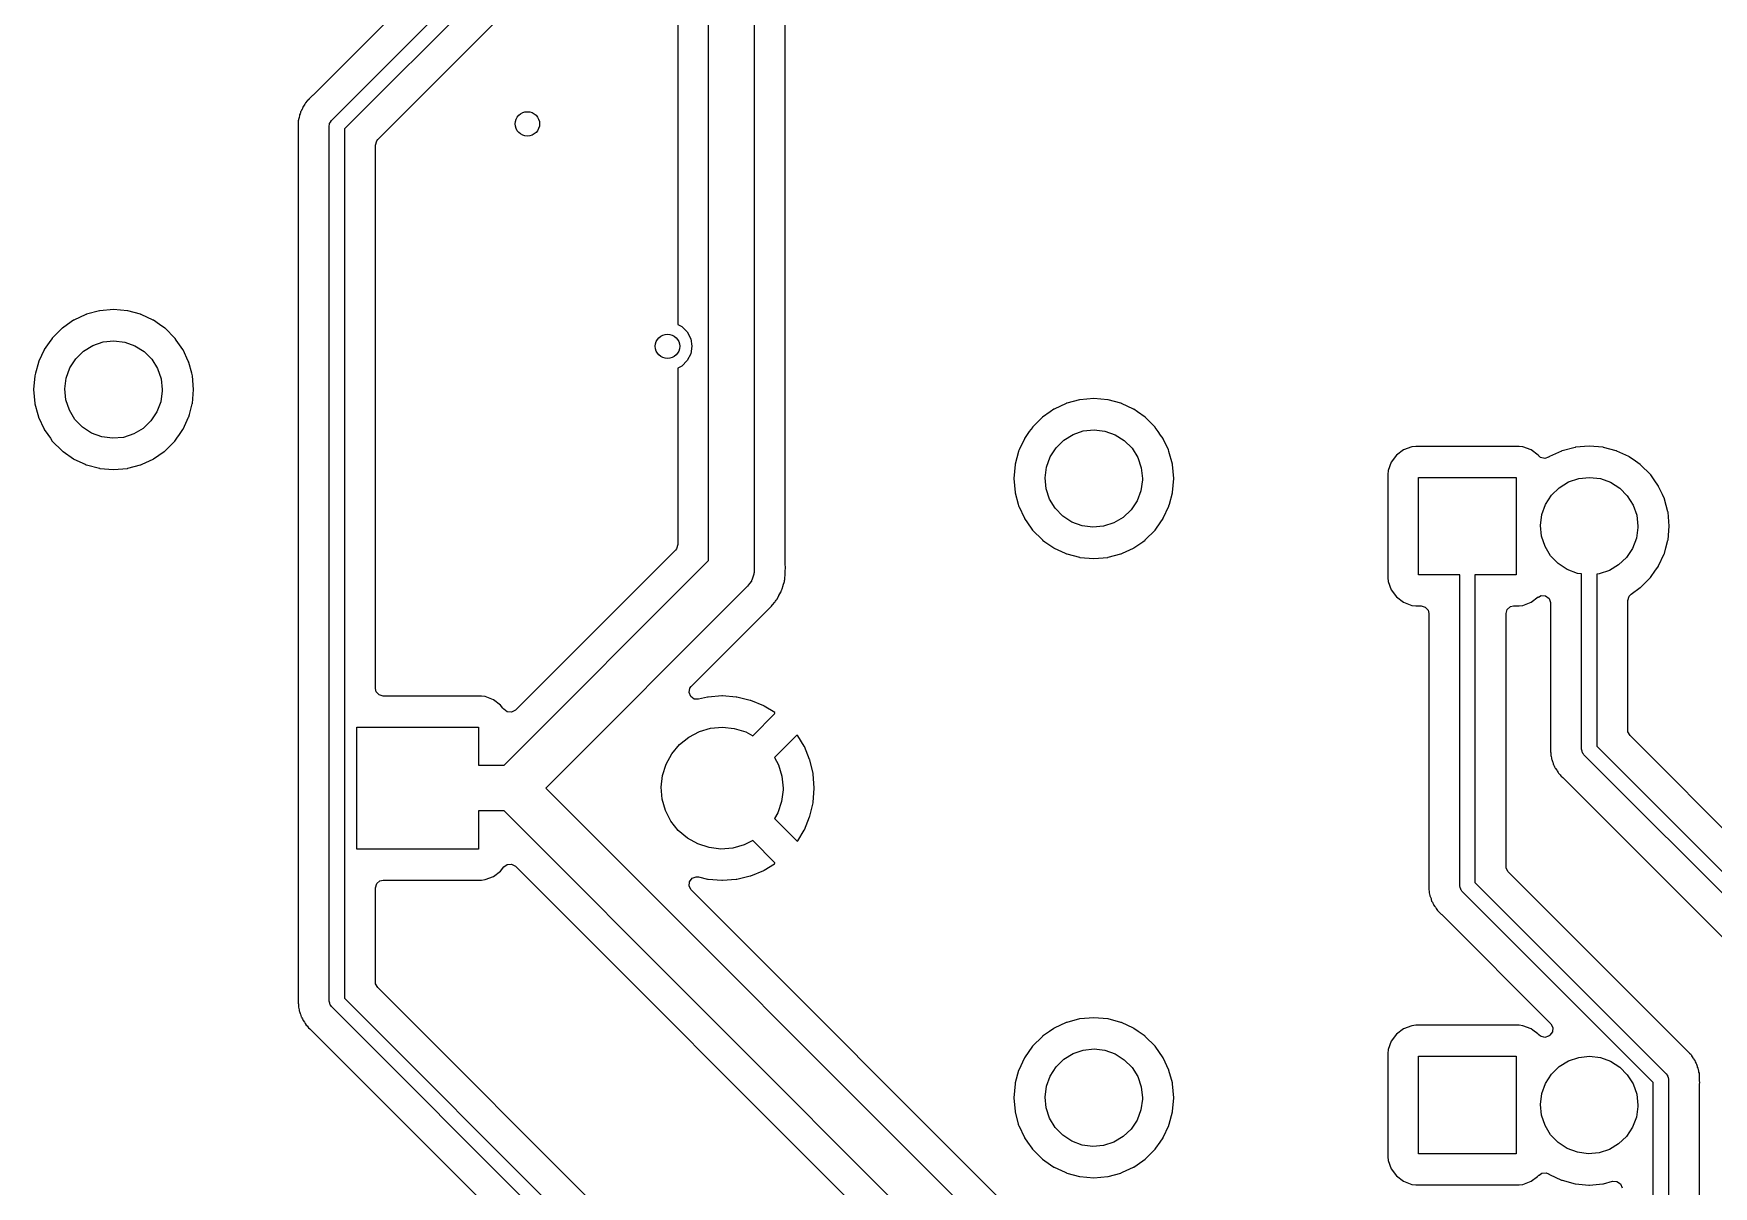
# Model space of a CAD drawing. Extents: x 0.3 to 11.5, y -8.2 to 3.2.
# Drawn here: x 9.59 to 10.676, y -2.841 to -2.096 of the extents above; entities that cross this region are included whole.
import ezdxf

# ---------------------------------------------------------------- set-up
doc = ezdxf.new("R2010")
doc.units = 0
doc.header["$MEASUREMENT"] = 0
doc.layers.add('BLACK', color=7, linetype='CONTINUOUS')

msp = doc.modelspace()

# ---------------------------------------------------------------- linework, layer by layer
at = {"layer": 'BLACK', "linetype": 'CONTINUOUS'}
for p, q in [((9.78262, -2.1525), (10.1486, -1.78654)), ((10.1555, -1.7935), (9.79102, -2.15802)), ((10.0605, -1.84629), (9.77066, -2.13615)), ((9.81249, -2.16486), (9.9826, -1.99475)), ((10.0264, -2.43688), (10.0264, -2.01318)), ((10.0559, -2.01307), (10.0559, -2.443)), ((10.0064, -2.02556), (10.0064, -2.28431)), ((10.0759, -2.43987), (10.0759, -2.02556)), ((9.76813, -2.13868), (9.76735, -2.13945)), ((9.76824, -2.13856), (9.76813, -2.13868)), ((9.76986, -2.13684), (9.76824, -2.13856)), ((9.77007, -2.13661), (9.76986, -2.13684)), ((9.77033, -2.13645), (9.77007, -2.13661)), ((9.77066, -2.13615), (9.77033, -2.13645)), ((9.76191, -2.14928), (9.76169, -2.15069)), ((9.76196, -2.14897), (9.76191, -2.14927)), ((9.76191, -2.14927), (9.76191, -2.14928)), ((9.76227, -2.14823), (9.76196, -2.14897)), ((9.76253, -2.1475), (9.76227, -2.14823)), ((9.76265, -2.14703), (9.76253, -2.1475)), ((9.76272, -2.14673), (9.76265, -2.14703)), ((9.76265, -2.14703), (9.76265, -2.14703)), ((9.76356, -2.1452), (9.76272, -2.14673)), ((9.76377, -2.14478), (9.76356, -2.1452)), ((9.76434, -2.14347), (9.76377, -2.14478)), ((9.76446, -2.14318), (9.76434, -2.14347)), ((9.76434, -2.14347), (9.76434, -2.14347)), ((9.76495, -2.14255), (9.76446, -2.14318)), ((9.76538, -2.1419), (9.76495, -2.14255)), ((9.76561, -2.14148), (9.76538, -2.1419)), ((9.76576, -2.1412), (9.76561, -2.14148)), ((9.76561, -2.14148), (9.76561, -2.14148)), ((9.76695, -2.13993), (9.76576, -2.1412)), ((9.76726, -2.13958), (9.76695, -2.13993)), ((9.76735, -2.13945), (9.76726, -2.13958)), ((9.7611, -2.1544), (9.76097, -2.15519)), ((9.76097, -2.15519), (9.761, -2.1555)), ((9.761, -2.1555), (9.76114, -2.15692)), ((9.76116, -2.15363), (9.7611, -2.1544)), ((9.76114, -2.15692), (9.76116, -2.15739)), ((9.76159, -2.15114), (9.76116, -2.15283)), ((9.76116, -2.15283), (9.76116, -2.15363)), ((9.76116, -2.15739), (9.76116, -2.71842)), ((9.76169, -2.15069), (9.76159, -2.15114)), ((9.78118, -2.15598), (9.7813, -2.15511)), ((9.78118, -2.72152), (9.78118, -2.15598)), ((9.78129, -2.15493), (9.78134, -2.15483)), ((9.7813, -2.15511), (9.78129, -2.15493)), ((9.78134, -2.15483), (9.78138, -2.15458)), ((9.78138, -2.15458), (9.78204, -2.15356)), ((9.78204, -2.15356), (9.78262, -2.1525)), ((9.79102, -2.15802), (9.79102, -2.71949)), ((9.81104, -2.16837), (9.81183, -2.16568)), ((9.81104, -2.51951), (9.81104, -2.16837)), ((9.81183, -2.16568), (9.81249, -2.16486)), ((9.62385, -2.27788), (9.61608, -2.2815)), ((9.62405, -2.27778), (9.62385, -2.27788)), ((9.62385, -2.27788), (9.62385, -2.27788)), ((9.62426, -2.27773), (9.62405, -2.27778)), ((9.63255, -2.27551), (9.62426, -2.27773)), ((9.62426, -2.27773), (9.62426, -2.27773)), ((9.63276, -2.27545), (9.63255, -2.27551)), ((9.63255, -2.27551), (9.63255, -2.27551)), ((9.64174, -2.27467), (9.63276, -2.27545)), ((9.65072, -2.27545), (9.64174, -2.27467)), ((9.65093, -2.27551), (9.65072, -2.27545)), ((9.65921, -2.27773), (9.65093, -2.27551)), ((9.65093, -2.27551), (9.65093, -2.27551)), ((9.65942, -2.27778), (9.65921, -2.27773)), ((9.65921, -2.27773), (9.65921, -2.27773)), ((9.65962, -2.27788), (9.65942, -2.27778)), ((9.6674, -2.2815), (9.65962, -2.27788)), ((9.65962, -2.27788), (9.65962, -2.27788)), ((9.6085, -2.28676), (9.60212, -2.29314)), ((9.60867, -2.28664), (9.6085, -2.28676)), ((9.61203, -2.28429), (9.60867, -2.28664)), ((9.60867, -2.28664), (9.60867, -2.28664)), ((9.61588, -2.28159), (9.61203, -2.28429)), ((9.61608, -2.2815), (9.61588, -2.28159)), ((9.61608, -2.2815), (9.61608, -2.2815)), ((9.66759, -2.28159), (9.6674, -2.2815)), ((9.6674, -2.2815), (9.6674, -2.2815)), ((9.67144, -2.28429), (9.66759, -2.28159)), ((9.6748, -2.28664), (9.67144, -2.28429)), ((9.67498, -2.28676), (9.6748, -2.28664)), ((9.6748, -2.28664), (9.6748, -2.28664)), ((9.68135, -2.29314), (9.67498, -2.28676)), ((10.0064, -2.28431), (10.0091, -2.28568)), ((10.0091, -2.28568), (10.0125, -2.28917)), ((10.0125, -2.28917), (10.0148, -2.29356)), ((9.59686, -2.30072), (9.59343, -2.30808)), ((9.59695, -2.30052), (9.59686, -2.30072)), ((9.59686, -2.30072), (9.59686, -2.30072)), ((9.60118, -2.29449), (9.59695, -2.30052)), ((9.602, -2.29332), (9.60118, -2.29449)), ((9.60212, -2.29314), (9.602, -2.29332)), ((9.602, -2.29332), (9.602, -2.29332)), ((9.61733, -2.30647), (9.62235, -2.30156)), ((9.62235, -2.30156), (9.62833, -2.29788)), ((9.62833, -2.29788), (9.63497, -2.29562)), ((9.63497, -2.29562), (9.64196, -2.29488)), ((9.64196, -2.29488), (9.64893, -2.29571)), ((9.64893, -2.29571), (9.65554, -2.29807)), ((9.65554, -2.29807), (9.66147, -2.30183)), ((9.66147, -2.30183), (9.66642, -2.30681)), ((9.68147, -2.29332), (9.68135, -2.29314)), ((9.68229, -2.29449), (9.68147, -2.29332)), ((9.68147, -2.29332), (9.68147, -2.29332)), ((9.68652, -2.30052), (9.68229, -2.29449)), ((9.68661, -2.30072), (9.68652, -2.30052)), ((9.69004, -2.30808), (9.68661, -2.30072)), ((9.68661, -2.30072), (9.68661, -2.30072)), ((10.0148, -2.29356), (10.0156, -2.29843)), ((10.0156, -2.29843), (10.0148, -2.30329)), ((9.59309, -2.3089), (9.59125, -2.31574)), ((9.59314, -2.30869), (9.59309, -2.3089)), ((9.59309, -2.3089), (9.59309, -2.3089)), ((9.59343, -2.30808), (9.59314, -2.30869)), ((9.61112, -2.31897), (9.61352, -2.31237)), ((9.61352, -2.31237), (9.61733, -2.30647)), ((9.66642, -2.30681), (9.67014, -2.31277)), ((9.67014, -2.31277), (9.67245, -2.3194)), ((9.69033, -2.30869), (9.69004, -2.30808)), ((9.69039, -2.3089), (9.69033, -2.30869)), ((9.69222, -2.31574), (9.69039, -2.3089)), ((9.69039, -2.3089), (9.69039, -2.3089)), ((10.0091, -2.31117), (10.0064, -2.31254)), ((10.0064, -2.31254), (10.0064, -2.42653)), ((10.0125, -2.30768), (10.0091, -2.31117)), ((10.0148, -2.30329), (10.0125, -2.30768)), ((9.59081, -2.3174), (9.59002, -2.32638)), ((9.59125, -2.31574), (9.59081, -2.3174)), ((9.61024, -2.32594), (9.61112, -2.31897)), ((9.67245, -2.3194), (9.67323, -2.32638)), ((9.69266, -2.3174), (9.69222, -2.31574)), ((9.69345, -2.32638), (9.69266, -2.3174)), ((9.59002, -2.32638), (9.59081, -2.33536)), ((9.61093, -2.33293), (9.61024, -2.32594)), ((9.61314, -2.33959), (9.61093, -2.33293)), ((9.67224, -2.33421), (9.66975, -2.34077)), ((9.67322, -2.32726), (9.67224, -2.33421)), ((9.67323, -2.32638), (9.67322, -2.32726)), ((9.69266, -2.33536), (9.69345, -2.32638)), ((10.2662, -2.33299), (10.2579, -2.33521)), ((10.2664, -2.33293), (10.2662, -2.33299)), ((10.2662, -2.33299), (10.2662, -2.33299)), ((10.2754, -2.33215), (10.2664, -2.33293)), ((10.2844, -2.33293), (10.2754, -2.33215)), ((10.2846, -2.33299), (10.2844, -2.33293)), ((10.2929, -2.33521), (10.2846, -2.33299)), ((10.2846, -2.33299), (10.2846, -2.33299)), ((9.59081, -2.33536), (9.59087, -2.33557)), ((9.59087, -2.33557), (9.59087, -2.33557)), ((9.59087, -2.33557), (9.59271, -2.34246)), ((9.59271, -2.34246), (9.59314, -2.34406)), ((9.59314, -2.34406), (9.59323, -2.34426)), ((9.59323, -2.34426), (9.59323, -2.34426)), ((9.59323, -2.34426), (9.59686, -2.35204)), ((9.61678, -2.3456), (9.61314, -2.33959)), ((9.62166, -2.35065), (9.61678, -2.3456)), ((9.66975, -2.34077), (9.66586, -2.34662)), ((9.68661, -2.35204), (9.69024, -2.34426)), ((9.69024, -2.34426), (9.69033, -2.34406)), ((9.69024, -2.34426), (9.69024, -2.34426)), ((9.69033, -2.34406), (9.69076, -2.34246)), ((9.69076, -2.34246), (9.69261, -2.33557)), ((9.69261, -2.33557), (9.69266, -2.33536)), ((9.69261, -2.33557), (9.69261, -2.33557)), ((10.2422, -2.34424), (10.2358, -2.35062)), ((10.2423, -2.34412), (10.2422, -2.34424)), ((10.2472, -2.34071), (10.2423, -2.34412)), ((10.2423, -2.34412), (10.2423, -2.34412)), ((10.2495, -2.33907), (10.2472, -2.34071)), ((10.2497, -2.33898), (10.2495, -2.33907)), ((10.2575, -2.33536), (10.2497, -2.33898)), ((10.2497, -2.33898), (10.2497, -2.33898)), ((10.2577, -2.33526), (10.2575, -2.33536)), ((10.2575, -2.33536), (10.2575, -2.33536)), ((10.2579, -2.33521), (10.2577, -2.33526)), ((10.2579, -2.33521), (10.2579, -2.33521)), ((10.2931, -2.33526), (10.2929, -2.33521)), ((10.2929, -2.33521), (10.2929, -2.33521)), ((10.2933, -2.33536), (10.2931, -2.33526)), ((10.3011, -2.33898), (10.2933, -2.33536)), ((10.2933, -2.33536), (10.2933, -2.33536)), ((10.3013, -2.33907), (10.3011, -2.33898)), ((10.3011, -2.33898), (10.3011, -2.33898)), ((10.3036, -2.34071), (10.3013, -2.33907)), ((10.3085, -2.34412), (10.3036, -2.34071)), ((10.3086, -2.34424), (10.3085, -2.34412)), ((10.3085, -2.34412), (10.3085, -2.34412)), ((10.315, -2.35062), (10.3086, -2.34424)), ((9.59686, -2.35204), (9.59686, -2.35204)), ((9.59686, -2.35204), (9.59695, -2.35223)), ((9.59695, -2.35223), (9.59917, -2.3554)), ((9.59917, -2.3554), (9.60087, -2.35782)), ((9.62754, -2.35449), (9.62166, -2.35065)), ((9.63412, -2.35694), (9.62754, -2.35449)), ((9.65475, -2.35506), (9.64807, -2.35723)), ((9.66078, -2.35147), (9.65475, -2.35506)), ((9.66586, -2.34662), (9.66078, -2.35147)), ((9.68261, -2.35782), (9.68431, -2.3554)), ((9.68431, -2.3554), (9.68652, -2.35223)), ((9.68652, -2.35223), (9.68661, -2.35204)), ((9.68661, -2.35204), (9.68661, -2.35204)), ((10.2337, -2.35353), (10.2306, -2.358)), ((10.2357, -2.3508), (10.2337, -2.35353)), ((10.2358, -2.35062), (10.2357, -2.3508)), ((10.2357, -2.3508), (10.2357, -2.3508)), ((10.256, -2.35904), (10.262, -2.35536)), ((10.262, -2.35536), (10.2686, -2.3531)), ((10.2686, -2.3531), (10.2756, -2.35236)), ((10.2756, -2.35236), (10.2826, -2.35319)), ((10.2826, -2.35319), (10.2892, -2.35555)), ((10.2892, -2.35555), (10.2951, -2.35931)), ((10.3151, -2.3508), (10.315, -2.35062)), ((10.317, -2.35353), (10.3151, -2.3508)), ((10.3151, -2.3508), (10.3151, -2.3508)), ((10.3186, -2.35573), (10.317, -2.35353)), ((10.3202, -2.358), (10.3186, -2.35573)), ((9.60087, -2.35782), (9.60212, -2.35962)), ((9.60212, -2.35962), (9.6085, -2.36599)), ((9.6085, -2.36599), (9.60867, -2.36612)), ((9.60867, -2.36612), (9.60867, -2.36612)), ((9.60867, -2.36612), (9.60905, -2.36638)), ((9.60905, -2.36638), (9.61588, -2.37116)), ((9.64108, -2.35787), (9.63412, -2.35694)), ((9.64807, -2.35723), (9.64108, -2.35787)), ((9.66759, -2.37116), (9.67442, -2.36638)), ((9.67442, -2.36638), (9.6748, -2.36612)), ((9.6748, -2.36612), (9.67498, -2.36599)), ((9.6748, -2.36612), (9.6748, -2.36612)), ((9.67498, -2.36599), (9.68135, -2.35962)), ((9.68135, -2.35962), (9.68261, -2.35782)), ((10.2267, -2.36638), (10.2246, -2.37449)), ((10.2268, -2.36617), (10.2267, -2.36638)), ((10.2267, -2.36638), (10.2267, -2.36638)), ((10.2272, -2.36533), (10.2268, -2.36617)), ((10.2305, -2.3582), (10.2272, -2.36533)), ((10.2306, -2.358), (10.2305, -2.3582)), ((10.2305, -2.3582), (10.2305, -2.3582)), ((10.2472, -2.36985), (10.251, -2.36395)), ((10.251, -2.36395), (10.256, -2.35904)), ((10.2951, -2.35931), (10.3001, -2.36429)), ((10.3001, -2.36429), (10.3038, -2.37025)), ((10.3203, -2.3582), (10.3202, -2.358)), ((10.3236, -2.36533), (10.3203, -2.3582)), ((10.3203, -2.3582), (10.3203, -2.3582)), ((10.324, -2.36617), (10.3236, -2.36533)), ((10.324, -2.36638), (10.324, -2.36617)), ((10.3262, -2.37449), (10.324, -2.36638)), ((10.324, -2.36638), (10.324, -2.36638)), ((10.4757, -2.36533), (10.4711, -2.36877)), ((10.4811, -2.36332), (10.4757, -2.36533)), ((10.4835, -2.36305), (10.4811, -2.36332)), ((10.5503, -2.36305), (10.4835, -2.36305)), ((10.5528, -2.36332), (10.5503, -2.36305)), ((10.5581, -2.36533), (10.5528, -2.36332)), ((10.5627, -2.36877), (10.5581, -2.36533)), ((10.5778, -2.36606), (10.57, -2.36969)), ((10.578, -2.36597), (10.5778, -2.36606)), ((10.5778, -2.36606), (10.5778, -2.36606)), ((10.5782, -2.36592), (10.578, -2.36597)), ((10.5865, -2.3637), (10.5782, -2.36592)), ((10.5782, -2.36592), (10.5782, -2.36592)), ((10.5867, -2.36364), (10.5865, -2.3637)), ((10.5865, -2.3637), (10.5865, -2.3637)), ((10.5957, -2.36285), (10.5867, -2.36364)), ((10.6046, -2.36364), (10.5957, -2.36285)), ((10.6049, -2.3637), (10.6046, -2.36364)), ((10.6131, -2.36592), (10.6049, -2.3637)), ((10.6049, -2.3637), (10.6049, -2.3637)), ((10.6133, -2.36597), (10.6131, -2.36592)), ((10.6131, -2.36592), (10.6131, -2.36592)), ((10.6135, -2.36606), (10.6133, -2.36597)), ((10.6213, -2.36969), (10.6135, -2.36606)), ((10.6135, -2.36606), (10.6135, -2.36606)), ((9.61588, -2.37116), (9.61608, -2.37125)), ((9.61608, -2.37125), (9.61608, -2.37125)), ((9.61608, -2.37125), (9.62335, -2.37464)), ((9.62335, -2.37464), (9.62405, -2.37497)), ((9.62405, -2.37497), (9.62426, -2.37503)), ((9.62426, -2.37503), (9.62426, -2.37503)), ((9.62426, -2.37503), (9.63255, -2.37725)), ((9.63255, -2.37725), (9.63255, -2.37725)), ((9.63255, -2.37725), (9.63276, -2.3773)), ((9.63276, -2.3773), (9.64174, -2.37809)), ((9.64174, -2.37809), (9.65072, -2.3773)), ((9.65072, -2.3773), (9.65093, -2.37725)), ((9.65093, -2.37725), (9.65921, -2.37503)), ((9.65093, -2.37725), (9.65093, -2.37725)), ((9.65921, -2.37503), (9.65942, -2.37497)), ((9.65921, -2.37503), (9.65921, -2.37503)), ((9.65942, -2.37497), (9.66013, -2.37464)), ((9.66013, -2.37464), (9.6674, -2.37125)), ((9.6674, -2.37125), (9.66759, -2.37116)), ((9.6674, -2.37125), (9.6674, -2.37125)), ((10.2245, -2.37488), (10.2237, -2.38386)), ((10.2246, -2.37449), (10.2245, -2.37488)), ((10.2439, -2.38342), (10.2448, -2.37645)), ((10.2448, -2.37645), (10.2472, -2.36985)), ((10.3038, -2.37025), (10.3061, -2.37688)), ((10.3061, -2.37688), (10.3069, -2.38386)), ((10.3263, -2.37488), (10.3262, -2.37449)), ((10.3271, -2.38386), (10.3263, -2.37488)), ((10.4677, -2.37336), (10.4657, -2.37873)), ((10.4711, -2.36877), (10.4677, -2.37336)), ((10.5629, -2.36905), (10.5627, -2.36877)), ((10.5632, -2.3693), (10.5629, -2.36905)), ((10.5642, -2.37015), (10.5632, -2.36925)), ((10.5632, -2.36925), (10.5632, -2.3693)), ((10.5669, -2.37083), (10.5642, -2.37015)), ((10.5694, -2.36999), (10.5669, -2.37083)), ((10.5696, -2.36994), (10.5694, -2.37002)), ((10.5694, -2.37002), (10.5694, -2.36999)), ((10.5698, -2.36978), (10.5696, -2.36993)), ((10.5696, -2.36993), (10.5696, -2.36994)), ((10.57, -2.36969), (10.5698, -2.36978)), ((10.57, -2.36969), (10.57, -2.36969)), ((10.6215, -2.36978), (10.6213, -2.36969)), ((10.6213, -2.36969), (10.6213, -2.36969)), ((10.6255, -2.37258), (10.6215, -2.36978)), ((10.6287, -2.37483), (10.6255, -2.37258)), ((10.6289, -2.37495), (10.6287, -2.37483)), ((10.6287, -2.37483), (10.6287, -2.37483)), ((10.6353, -2.38133), (10.6289, -2.37495)), ((10.2237, -2.38386), (10.2245, -2.39284)), ((10.2446, -2.39041), (10.2439, -2.38342)), ((10.3069, -2.38474), (10.3059, -2.39169)), ((10.3069, -2.38386), (10.3069, -2.38474)), ((10.3263, -2.39284), (10.3271, -2.38386)), ((10.4657, -2.37873), (10.4654, -2.38118)), ((10.4654, -2.38118), (10.4654, -2.44796)), ((10.4854, -2.44606), (10.4854, -2.38307)), ((10.4854, -2.38307), (10.5484, -2.38307)), ((10.5484, -2.38307), (10.5484, -2.44606)), ((10.5763, -2.38975), (10.5823, -2.38607)), ((10.5823, -2.38607), (10.5889, -2.38381)), ((10.5889, -2.38381), (10.5959, -2.38307)), ((10.5959, -2.38307), (10.6029, -2.3839)), ((10.6029, -2.3839), (10.6095, -2.38626)), ((10.6095, -2.38626), (10.6154, -2.39002)), ((10.6354, -2.3815), (10.6353, -2.38133)), ((10.6376, -2.38458), (10.6354, -2.3815)), ((10.6354, -2.3815), (10.6354, -2.3815)), ((10.6404, -2.38871), (10.6376, -2.38458)), ((10.6405, -2.38891), (10.6404, -2.38871)), ((10.643, -2.39424), (10.6405, -2.38891)), ((10.6405, -2.38891), (10.6405, -2.38891)), ((10.2245, -2.39284), (10.2245, -2.39305)), ((10.2245, -2.39305), (10.2245, -2.39305)), ((10.2245, -2.39305), (10.2265, -2.4003)), ((10.2468, -2.39707), (10.2446, -2.39041)), ((10.2504, -2.40308), (10.2468, -2.39707)), ((10.3034, -2.39826), (10.2995, -2.4041)), ((10.3059, -2.39169), (10.3034, -2.39826)), ((10.3243, -2.4003), (10.3263, -2.39305)), ((10.3263, -2.39305), (10.3263, -2.39284)), ((10.3263, -2.39305), (10.3263, -2.39305)), ((10.5675, -2.40056), (10.5713, -2.39466)), ((10.5713, -2.39466), (10.5763, -2.38975)), ((10.6154, -2.39002), (10.6203, -2.395)), ((10.6203, -2.395), (10.6241, -2.40096)), ((10.6443, -2.39688), (10.643, -2.39424)), ((10.6443, -2.39709), (10.6443, -2.39688)), ((10.6465, -2.40538), (10.6443, -2.39709)), ((10.6443, -2.39709), (10.6443, -2.39709)), ((10.2265, -2.4003), (10.2268, -2.40155)), ((10.2268, -2.40155), (10.2269, -2.40174)), ((10.2269, -2.40174), (10.2269, -2.40174)), ((10.2269, -2.40174), (10.2305, -2.40952)), ((10.2305, -2.40952), (10.2305, -2.40952)), ((10.2305, -2.40952), (10.2306, -2.40971)), ((10.2306, -2.40971), (10.2326, -2.41253)), ((10.2553, -2.40813), (10.2504, -2.40308)), ((10.2612, -2.41197), (10.2553, -2.40813)), ((10.2944, -2.40895), (10.2884, -2.41254)), ((10.2995, -2.4041), (10.2944, -2.40895)), ((10.3182, -2.41253), (10.3202, -2.40971)), ((10.3202, -2.40971), (10.3203, -2.40952)), ((10.3203, -2.40952), (10.3239, -2.40174)), ((10.3203, -2.40952), (10.3203, -2.40952)), ((10.3239, -2.40174), (10.324, -2.40155)), ((10.3239, -2.40174), (10.3239, -2.40174)), ((10.324, -2.40155), (10.3243, -2.4003)), ((10.5642, -2.41413), (10.565, -2.40716)), ((10.565, -2.40716), (10.5675, -2.40056)), ((10.6241, -2.40096), (10.6264, -2.40759)), ((10.6264, -2.40759), (10.6272, -2.41457)), ((10.6466, -2.40559), (10.6465, -2.40538)), ((10.6474, -2.41457), (10.6466, -2.40559)), ((10.2326, -2.41253), (10.2354, -2.41654)), ((10.2354, -2.41654), (10.2358, -2.4171)), ((10.2358, -2.4171), (10.2422, -2.42347)), ((10.2678, -2.41442), (10.2612, -2.41197)), ((10.2747, -2.41535), (10.2678, -2.41442)), ((10.2817, -2.41471), (10.2747, -2.41535)), ((10.2884, -2.41254), (10.2817, -2.41471)), ((10.3086, -2.42347), (10.315, -2.4171)), ((10.315, -2.4171), (10.3154, -2.41654)), ((10.3154, -2.41654), (10.3182, -2.41253)), ((10.5649, -2.42112), (10.5642, -2.41413)), ((10.5671, -2.42778), (10.5649, -2.42112)), ((10.6271, -2.41545), (10.6262, -2.4224)), ((10.6272, -2.41457), (10.6271, -2.41545)), ((10.6466, -2.42355), (10.6474, -2.41457)), ((10.0049, -2.43004), (9.90148, -2.53347)), ((10.0056, -2.42922), (10.0049, -2.43004)), ((10.0064, -2.42653), (10.0056, -2.42922)), ((10.2422, -2.42347), (10.2423, -2.4236)), ((10.2423, -2.4236), (10.2423, -2.4236)), ((10.2423, -2.4236), (10.2438, -2.42465)), ((10.2438, -2.42465), (10.2495, -2.42864)), ((10.2495, -2.42864), (10.2497, -2.42873)), ((10.2497, -2.42873), (10.2497, -2.42873)), ((10.2497, -2.42873), (10.2568, -2.43204)), ((10.2568, -2.43204), (10.2577, -2.43245)), ((10.2577, -2.43245), (10.2579, -2.43251)), ((10.2929, -2.43251), (10.2931, -2.43245)), ((10.2931, -2.43245), (10.294, -2.43204)), ((10.294, -2.43204), (10.3011, -2.42873)), ((10.3011, -2.42873), (10.3013, -2.42864)), ((10.3011, -2.42873), (10.3011, -2.42873)), ((10.3013, -2.42864), (10.307, -2.42465)), ((10.307, -2.42465), (10.3085, -2.4236)), ((10.3085, -2.4236), (10.3086, -2.42347)), ((10.3085, -2.4236), (10.3085, -2.4236)), ((10.5707, -2.43378), (10.5671, -2.42778)), ((10.6237, -2.42896), (10.6198, -2.43481)), ((10.6262, -2.4224), (10.6237, -2.42896)), ((10.6405, -2.44023), (10.6442, -2.43245)), ((10.6442, -2.43245), (10.6443, -2.43225)), ((10.6442, -2.43245), (10.6442, -2.43245)), ((10.6443, -2.43225), (10.6452, -2.42864)), ((10.6452, -2.42864), (10.6465, -2.42376)), ((10.6465, -2.42376), (10.6466, -2.42355)), ((10.6465, -2.42376), (10.6465, -2.42376)), ((9.89417, -2.56909), (10.0264, -2.43688)), ((10.0559, -2.443), (10.0558, -2.4445)), ((10.076, -2.44064), (10.0759, -2.43987)), ((10.0759, -2.44378), (10.0761, -2.44143)), ((10.0761, -2.44117), (10.076, -2.44064)), ((10.0761, -2.44142), (10.0761, -2.44117)), ((10.0761, -2.44143), (10.0761, -2.44142)), ((10.2579, -2.43251), (10.2579, -2.43251)), ((10.2579, -2.43251), (10.2662, -2.43473)), ((10.2662, -2.43473), (10.2662, -2.43473)), ((10.2662, -2.43473), (10.2664, -2.43479)), ((10.2664, -2.43479), (10.2754, -2.43557)), ((10.2754, -2.43557), (10.2844, -2.43479)), ((10.2844, -2.43479), (10.2846, -2.43473)), ((10.2846, -2.43473), (10.2929, -2.43251)), ((10.2846, -2.43473), (10.2846, -2.43473)), ((10.2929, -2.43251), (10.2929, -2.43251)), ((10.5756, -2.43884), (10.5707, -2.43378)), ((10.5815, -2.44268), (10.5756, -2.43884)), ((10.588, -2.44513), (10.5815, -2.44268)), ((10.6087, -2.44325), (10.602, -2.44542)), ((10.6147, -2.43965), (10.6087, -2.44325)), ((10.6198, -2.43481), (10.6147, -2.43965)), ((10.6381, -2.44378), (10.6404, -2.44042)), ((10.6404, -2.44042), (10.6405, -2.44023)), ((10.6405, -2.44023), (10.6405, -2.44023)), ((10.0516, -2.45344), (9.92116, -2.58386)), ((10.0528, -2.45174), (10.0516, -2.45344)), ((10.0541, -2.45011), (10.0528, -2.45174)), ((10.0542, -2.44978), (10.0541, -2.45011)), ((10.0544, -2.44949), (10.0542, -2.44978)), ((10.055, -2.4475), (10.0544, -2.44949)), ((10.0557, -2.44553), (10.055, -2.4475)), ((10.0558, -2.44485), (10.0557, -2.44505)), ((10.0557, -2.44505), (10.0557, -2.44553)), ((10.0558, -2.4445), (10.0558, -2.44485)), ((10.0739, -2.45511), (10.0745, -2.453)), ((10.0745, -2.45276), (10.0754, -2.45027)), ((10.0745, -2.453), (10.0745, -2.45276)), ((10.0754, -2.44974), (10.0756, -2.44898)), ((10.0754, -2.45027), (10.0754, -2.44974)), ((10.0756, -2.44898), (10.0757, -2.44847)), ((10.0757, -2.44847), (10.0758, -2.44586)), ((10.0758, -2.4456), (10.0759, -2.44495)), ((10.0758, -2.44586), (10.0758, -2.4456)), ((10.0759, -2.44404), (10.0759, -2.44378)), ((10.0759, -2.44482), (10.0759, -2.44404)), ((10.0759, -2.44495), (10.0759, -2.44482)), ((10.4654, -2.44796), (10.4657, -2.45041)), ((10.4657, -2.45041), (10.4677, -2.45578)), ((10.512, -2.44606), (10.4854, -2.44606)), ((10.512, -2.64688), (10.512, -2.44606)), ((10.5484, -2.44606), (10.5218, -2.44606)), ((10.5218, -2.44606), (10.5218, -2.64484)), ((10.5907, -2.44549), (10.588, -2.44513)), ((10.5907, -2.55877), (10.5907, -2.44549)), ((10.602, -2.44542), (10.6006, -2.44555)), ((10.6006, -2.44555), (10.6006, -2.55673)), ((10.6287, -2.45431), (10.6289, -2.45418)), ((10.6289, -2.45418), (10.6353, -2.44781)), ((10.6353, -2.44781), (10.6357, -2.44717)), ((10.6357, -2.44717), (10.6381, -2.44378)), ((10.0677, -2.4655), (10.0693, -2.46375)), ((10.0693, -2.46375), (10.0694, -2.46355)), ((10.0693, -2.46375), (10.0693, -2.46375)), ((10.0694, -2.46355), (10.0697, -2.4631)), ((10.0697, -2.4631), (10.0701, -2.46246)), ((10.0701, -2.46246), (10.0703, -2.46225)), ((10.0703, -2.46225), (10.0705, -2.46204)), ((10.0703, -2.46225), (10.0703, -2.46225)), ((10.0705, -2.46204), (10.0717, -2.45971)), ((10.0717, -2.45971), (10.0718, -2.45949)), ((10.0718, -2.45949), (10.0731, -2.45722)), ((10.0731, -2.45722), (10.0732, -2.45697)), ((10.0732, -2.45697), (10.0733, -2.45672)), ((10.0732, -2.45697), (10.0732, -2.45697)), ((10.0733, -2.45672), (10.0736, -2.456)), ((10.0736, -2.456), (10.0737, -2.45576)), ((10.0737, -2.45576), (10.0738, -2.45553)), ((10.0737, -2.45576), (10.0737, -2.45576)), ((10.0738, -2.45553), (10.0739, -2.45511)), ((10.4677, -2.45578), (10.4711, -2.46036)), ((10.4711, -2.46036), (10.4757, -2.4638)), ((10.4757, -2.4638), (10.4811, -2.46582)), ((10.5528, -2.46582), (10.5581, -2.4638)), ((10.5581, -2.4638), (10.5627, -2.46036)), ((10.5627, -2.46036), (10.5628, -2.46046)), ((10.5628, -2.46046), (10.5647, -2.45942)), ((10.5647, -2.45942), (10.5675, -2.45962)), ((10.5675, -2.45962), (10.5697, -2.4613)), ((10.5697, -2.4613), (10.5707, -2.46391)), ((10.5707, -2.46391), (10.5707, -2.46427)), ((10.5707, -2.46427), (10.5707, -2.55567)), ((10.6206, -2.46257), (10.6214, -2.45989)), ((10.6206, -2.54639), (10.6206, -2.46257)), ((10.6214, -2.45989), (10.6227, -2.45851)), ((10.6227, -2.45851), (10.6287, -2.45431)), ((10.6287, -2.45431), (10.6287, -2.45431)), ((10.0152, -2.51813), (10.0635, -2.4698)), ((10.0635, -2.4698), (10.0641, -2.4693)), ((10.0641, -2.4693), (10.0643, -2.46914)), ((10.0643, -2.46914), (10.0645, -2.46899)), ((10.0643, -2.46914), (10.0643, -2.46914)), ((10.0645, -2.46899), (10.0657, -2.46768)), ((10.0657, -2.46768), (10.0663, -2.46704)), ((10.0663, -2.46704), (10.0665, -2.46686)), ((10.0665, -2.46686), (10.067, -2.4663)), ((10.067, -2.4663), (10.0675, -2.46569)), ((10.0675, -2.46569), (10.0677, -2.4655)), ((10.4811, -2.46582), (10.4835, -2.46608)), ((10.4835, -2.46608), (10.487, -2.46608)), ((10.487, -2.46608), (10.4897, -2.46687)), ((10.4897, -2.46687), (10.4915, -2.46898)), ((10.4915, -2.46898), (10.492, -2.47104)), ((10.492, -2.47104), (10.492, -2.64378)), ((10.5419, -2.47104), (10.5426, -2.46836)), ((10.5419, -2.63449), (10.5419, -2.47104)), ((10.5426, -2.46836), (10.5448, -2.46653)), ((10.5448, -2.46653), (10.5468, -2.46608)), ((10.5468, -2.46608), (10.5503, -2.46608)), ((10.5503, -2.46608), (10.5528, -2.46582)), ((10.0143, -2.51936), (10.0152, -2.51813)), ((9.81149, -2.52157), (9.81104, -2.51951)), ((9.81332, -2.52368), (9.81149, -2.52157)), ((9.816, -2.52447), (9.81332, -2.52368)), ((9.87954, -2.52447), (9.816, -2.52447)), ((9.88198, -2.52473), (9.87954, -2.52447)), ((9.88735, -2.52675), (9.88198, -2.52473)), ((9.89194, -2.53019), (9.88735, -2.52675)), ((9.89338, -2.53211), (9.89194, -2.53019)), ((10.0138, -2.5221), (10.0143, -2.51936)), ((10.0148, -2.5247), (10.0138, -2.5221)), ((10.0171, -2.52632), (10.0148, -2.5247)), ((10.0199, -2.52646), (10.0171, -2.52632)), ((10.0256, -2.52508), (10.0199, -2.52646)), ((10.026, -2.52502), (10.0256, -2.52508)), ((10.0349, -2.52432), (10.026, -2.52502)), ((10.0353, -2.52432), (10.0349, -2.52432)), ((10.0442, -2.52502), (10.0353, -2.52432)), ((10.0446, -2.52508), (10.0442, -2.52502)), ((10.0533, -2.52717), (10.0446, -2.52508)), ((10.0537, -2.52729), (10.0533, -2.52717)), ((10.062, -2.53072), (10.0537, -2.52729)), ((9.894, -2.53294), (9.89338, -2.53211)), ((9.89624, -2.53461), (9.894, -2.53294)), ((9.89903, -2.53481), (9.89624, -2.53461)), ((9.90148, -2.53347), (9.89903, -2.53481)), ((10.0549, -2.54998), (10.069, -2.53582)), ((10.0623, -2.5309), (10.062, -2.53072)), ((10.0691, -2.53503), (10.0623, -2.5309)), ((10.069, -2.53582), (10.0693, -2.53533)), ((10.0693, -2.53533), (10.0691, -2.53503)), ((9.7989, -2.62323), (9.7989, -2.54449)), ((9.7989, -2.54449), (9.87764, -2.54449)), ((9.87764, -2.54449), (9.87764, -2.56909)), ((10.0076, -2.55573), (10.0136, -2.55091)), ((10.0136, -2.55091), (10.0204, -2.54735)), ((10.0204, -2.54735), (10.0277, -2.54519)), ((10.0277, -2.54519), (10.0354, -2.54449)), ((10.0354, -2.54449), (10.043, -2.54529)), ((10.043, -2.54529), (10.0504, -2.54756)), ((10.0504, -2.54756), (10.0549, -2.54998)), ((10.0833, -2.54984), (10.069, -2.56412)), ((10.0836, -2.54969), (10.0833, -2.54984)), ((10.084, -2.55006), (10.0836, -2.54969)), ((10.0881, -2.55666), (10.084, -2.55006)), ((10.6207, -2.54744), (10.6206, -2.54639)), ((10.6221, -2.54989), (10.6207, -2.54744)), ((10.697, -2.62479), (10.6221, -2.54989)), ((9.99894, -2.56835), (10.0026, -2.56162)), ((10.0026, -2.56162), (10.0076, -2.55573)), ((10.0883, -2.557), (10.0881, -2.55666)), ((10.0917, -2.56528), (10.0883, -2.557)), ((10.5707, -2.55611), (10.5706, -2.55641)), ((10.5706, -2.55641), (10.5706, -2.55672)), ((10.5706, -2.55672), (10.5706, -2.55672)), ((10.5706, -2.55672), (10.5707, -2.55909)), ((10.5707, -2.55567), (10.5707, -2.55611)), ((10.5707, -2.55909), (10.5707, -2.55924)), ((10.5707, -2.55924), (10.5707, -2.56034)), ((10.5707, -2.56034), (10.5707, -2.5605)), ((10.5707, -2.5605), (10.5707, -2.5605)), ((10.5707, -2.5605), (10.5707, -2.5605)), ((10.5707, -2.5605), (10.5708, -2.56096)), ((10.5708, -2.56096), (10.5708, -2.5627)), ((10.5708, -2.5627), (10.5711, -2.56347)), ((10.5911, -2.55993), (10.5907, -2.55877)), ((10.5913, -2.56112), (10.5911, -2.55993)), ((10.5915, -2.56132), (10.5913, -2.56112)), ((10.5915, -2.56143), (10.5915, -2.56132)), ((10.5917, -2.56155), (10.5915, -2.56143)), ((10.5922, -2.56225), (10.5917, -2.56155)), ((10.8092, -2.77926), (10.5922, -2.56225)), ((10.6006, -2.55673), (10.8147, -2.77086)), ((9.87764, -2.56909), (9.89417, -2.56909)), ((9.99661, -2.57567), (9.99894, -2.56835)), ((10.069, -2.56412), (10.0715, -2.56886)), ((10.0715, -2.56886), (10.0737, -2.57621)), ((10.0918, -2.56564), (10.0917, -2.56528)), ((10.0939, -2.57435), (10.0918, -2.56564)), ((10.5711, -2.56347), (10.5712, -2.56423)), ((10.5712, -2.56423), (10.5713, -2.56502)), ((10.5713, -2.56502), (10.5714, -2.56531)), ((10.5714, -2.56531), (10.5714, -2.56531)), ((10.5714, -2.56531), (10.572, -2.56664)), ((10.572, -2.56664), (10.5721, -2.56708)), ((10.5721, -2.56708), (10.5724, -2.56813)), ((10.5724, -2.56813), (10.5726, -2.56876)), ((10.5726, -2.56876), (10.5727, -2.56902)), ((10.5727, -2.56902), (10.5727, -2.56902)), ((10.5727, -2.56902), (10.573, -2.56944)), ((10.573, -2.56944), (10.5733, -2.57014)), ((10.5733, -2.57014), (10.5736, -2.57088)), ((10.5736, -2.57088), (10.5738, -2.57114)), ((10.5738, -2.57114), (10.5738, -2.57114)), ((10.5738, -2.57114), (10.5747, -2.57229)), ((10.5747, -2.57229), (10.5749, -2.57268)), ((10.5749, -2.57268), (10.5756, -2.57382)), ((9.92116, -2.58386), (10.332, -2.99468)), ((9.99576, -2.58331), (9.99661, -2.57567)), ((9.9964, -2.59097), (9.99576, -2.58331)), ((10.0737, -2.57621), (10.0745, -2.58386)), ((10.0745, -2.58386), (10.0745, -2.58496)), ((10.094, -2.57474), (10.0939, -2.57435)), ((10.0947, -2.58366), (10.094, -2.57474)), ((10.094, -2.59298), (10.0947, -2.58405)), ((10.0947, -2.58405), (10.0947, -2.58366)), ((10.5756, -2.57382), (10.5758, -2.57418)), ((10.5758, -2.57418), (10.5764, -2.57474)), ((10.5764, -2.57474), (10.5769, -2.57534)), ((10.5769, -2.57534), (10.5773, -2.57598)), ((10.5773, -2.57598), (10.5776, -2.57618)), ((10.5776, -2.57618), (10.5787, -2.57709)), ((10.5787, -2.57709), (10.579, -2.57741)), ((10.579, -2.57741), (10.7819, -2.78026)), ((9.99852, -2.59835), (9.9964, -2.59097)), ((10.0735, -2.59258), (10.0711, -2.59987)), ((10.0745, -2.58496), (10.0735, -2.59258)), ((10.0918, -2.60207), (10.0939, -2.59336)), ((10.0939, -2.59336), (10.094, -2.59298)), ((9.89417, -2.59862), (9.87764, -2.59862)), ((9.87764, -2.59862), (9.87764, -2.62323)), ((10.3154, -3.01988), (9.89417, -2.59862)), ((10.002, -2.60519), (9.99852, -2.59835)), ((10.0068, -2.61121), (10.002, -2.60519)), ((10.0711, -2.59987), (10.069, -2.60358)), ((10.069, -2.60358), (10.0832, -2.61776)), ((10.0883, -2.61072), (10.0917, -2.60244)), ((10.0917, -2.60244), (10.0918, -2.60207)), ((10.0127, -2.61619), (10.0068, -2.61121)), ((10.0194, -2.61994), (10.0127, -2.61619)), ((10.084, -2.6178), (10.0881, -2.61106)), ((10.0881, -2.61106), (10.0883, -2.61072)), ((9.87764, -2.62323), (9.7989, -2.62323)), ((10.0267, -2.62231), (10.0194, -2.61994)), ((10.0343, -2.62322), (10.0267, -2.62231)), ((10.042, -2.62263), (10.0343, -2.62322)), ((10.0494, -2.62056), (10.042, -2.62263)), ((10.0549, -2.61777), (10.0494, -2.62056)), ((10.0691, -2.63202), (10.0549, -2.61777)), ((10.0832, -2.61776), (10.0837, -2.61803)), ((10.0837, -2.61803), (10.084, -2.6178)), ((9.88735, -2.64097), (9.89194, -2.63753)), ((9.89194, -2.63753), (9.894, -2.63478)), ((9.894, -2.63478), (9.89624, -2.63311)), ((9.89624, -2.63311), (9.89903, -2.63291)), ((9.89903, -2.63291), (9.90148, -2.63425)), ((9.90148, -2.63425), (10.2991, -3.03183)), ((10.0537, -2.64042), (10.062, -2.637)), ((10.062, -2.637), (10.0623, -2.63682)), ((10.0623, -2.63682), (10.0689, -2.63278)), ((10.0689, -2.63278), (10.0693, -2.63237)), ((10.0693, -2.63237), (10.0691, -2.63202)), ((10.542, -2.63555), (10.5419, -2.63449)), ((10.5433, -2.638), (10.542, -2.63555)), ((10.6587, -2.75335), (10.5433, -2.638)), ((9.81104, -2.64821), (9.81183, -2.64553)), ((9.81104, -2.70914), (9.81104, -2.64821)), ((9.81183, -2.64553), (9.81394, -2.6437)), ((9.81394, -2.6437), (9.816, -2.64325)), ((9.816, -2.64325), (9.87954, -2.64325)), ((9.87954, -2.64325), (9.88198, -2.64298)), ((9.88198, -2.64298), (9.88735, -2.64097)), ((10.0139, -2.64713), (10.0141, -2.64434)), ((10.0152, -2.64958), (10.0139, -2.64713)), ((10.0141, -2.64434), (10.0157, -2.64211)), ((10.3388, -2.97321), (10.0152, -2.64958)), ((10.0157, -2.64211), (10.0184, -2.64113)), ((10.0184, -2.64113), (10.0199, -2.64125)), ((10.0199, -2.64125), (10.0256, -2.64263)), ((10.0256, -2.64263), (10.026, -2.64269)), ((10.026, -2.64269), (10.0349, -2.6434)), ((10.0349, -2.6434), (10.0353, -2.6434)), ((10.0353, -2.6434), (10.0442, -2.64269)), ((10.0442, -2.64269), (10.0446, -2.64263)), ((10.0446, -2.64263), (10.0533, -2.64054)), ((10.0533, -2.64054), (10.0537, -2.64042)), ((10.492, -2.64422), (10.4919, -2.64451)), ((10.4919, -2.64451), (10.4919, -2.64482)), ((10.4919, -2.64482), (10.4919, -2.64482)), ((10.4919, -2.64482), (10.492, -2.64719)), ((10.492, -2.64378), (10.492, -2.64422)), ((10.492, -2.64719), (10.492, -2.64735)), ((10.492, -2.64735), (10.492, -2.64845)), ((10.492, -2.64845), (10.492, -2.6486)), ((10.492, -2.6486), (10.492, -2.6486)), ((10.492, -2.6486), (10.492, -2.6486)), ((10.492, -2.6486), (10.492, -2.64907)), ((10.492, -2.64907), (10.4921, -2.65081)), ((10.5123, -2.64804), (10.512, -2.64688)), ((10.5126, -2.64923), (10.5123, -2.64804)), ((10.5127, -2.64943), (10.5126, -2.64923)), ((10.5128, -2.64954), (10.5127, -2.64943)), ((10.5129, -2.64966), (10.5128, -2.64954)), ((10.5134, -2.65036), (10.5129, -2.64966)), ((10.5218, -2.64484), (10.6455, -2.7685)), ((10.4921, -2.65081), (10.4923, -2.65158)), ((10.4923, -2.65158), (10.4925, -2.65234)), ((10.4925, -2.65234), (10.4926, -2.65313)), ((10.4926, -2.65313), (10.4927, -2.65342)), ((10.4927, -2.65342), (10.4927, -2.65342)), ((10.4927, -2.65342), (10.4932, -2.65475)), ((10.4932, -2.65475), (10.4934, -2.65519)), ((10.4934, -2.65519), (10.4935, -2.65576)), ((10.4935, -2.65576), (10.4938, -2.65686)), ((10.4938, -2.65686), (10.494, -2.65713)), ((10.494, -2.65713), (10.494, -2.65713)), ((10.494, -2.65713), (10.4943, -2.65755)), ((10.4943, -2.65755), (10.4946, -2.65825)), ((10.4946, -2.65825), (10.4949, -2.65899)), ((10.4949, -2.65899), (10.4951, -2.65924)), ((10.4951, -2.65924), (10.4951, -2.65924)), ((10.4951, -2.65924), (10.4959, -2.6604)), ((10.4959, -2.6604), (10.4962, -2.66079)), ((10.6371, -2.77402), (10.5134, -2.65036)), ((10.4962, -2.66079), (10.4967, -2.66168)), ((10.4967, -2.66168), (10.4971, -2.66229)), ((10.4971, -2.66229), (10.4976, -2.66285)), ((10.4976, -2.66285), (10.4981, -2.66344)), ((10.4981, -2.66344), (10.4986, -2.66409)), ((10.4986, -2.66409), (10.4999, -2.6652)), ((10.4999, -2.6652), (10.5003, -2.66551)), ((10.5003, -2.66551), (10.5708, -2.73605)), ((9.81115, -2.71019), (9.81104, -2.70914)), ((9.81249, -2.71265), (9.81115, -2.71019)), ((10.1582, -3.05833), (9.81249, -2.71265)), ((9.76114, -2.71886), (9.76107, -2.71916)), ((9.76107, -2.71916), (9.76108, -2.71947)), ((9.76108, -2.71947), (9.76108, -2.71947)), ((9.76108, -2.71947), (9.76116, -2.72184)), ((9.76116, -2.71842), (9.76114, -2.71886)), ((9.76116, -2.72184), (9.76116, -2.72199)), ((9.76116, -2.72199), (9.76116, -2.72309)), ((9.76116, -2.72309), (9.76118, -2.72325)), ((9.76118, -2.72325), (9.76118, -2.72325)), ((9.76118, -2.72325), (9.76118, -2.72325)), ((9.76118, -2.72325), (9.76121, -2.72372)), ((9.76121, -2.72372), (9.76127, -2.72546)), ((9.76127, -2.72546), (9.76149, -2.72622)), ((9.78152, -2.72269), (9.78118, -2.72152)), ((9.78177, -2.72387), (9.78152, -2.72269)), ((9.78193, -2.72408), (9.78177, -2.72387)), ((9.78196, -2.72418), (9.78193, -2.72408)), ((9.78209, -2.7243), (9.78196, -2.72418)), ((9.78262, -2.725), (9.78209, -2.7243)), ((10.1366, -3.079), (9.78262, -2.725)), ((9.79102, -2.71949), (10.145, -3.07348)), ((9.76149, -2.72622), (9.76165, -2.72698)), ((9.76165, -2.72698), (9.76175, -2.72778)), ((9.76175, -2.72778), (9.76186, -2.72807)), ((9.76186, -2.72807), (9.76186, -2.72807)), ((9.76186, -2.72807), (9.76239, -2.72939)), ((9.76239, -2.72939), (9.76254, -2.72984)), ((9.76254, -2.72984), (9.76303, -2.73151)), ((9.76303, -2.73151), (9.76319, -2.73178)), ((9.76319, -2.73178), (9.76319, -2.73178)), ((9.76319, -2.73178), (9.76343, -2.73219)), ((9.76343, -2.73219), (9.76378, -2.73289)), ((9.76378, -2.73289), (9.76407, -2.73363)), ((9.76407, -2.73363), (9.76425, -2.73389)), ((9.76425, -2.73389), (9.76425, -2.73389)), ((9.76425, -2.73389), (9.76509, -2.73504)), ((9.76509, -2.73504), (9.76535, -2.73543)), ((9.76535, -2.73543), (9.76567, -2.73598)), ((9.76567, -2.73598), (9.76623, -2.73693)), ((10.2575, -2.73536), (10.2497, -2.73898)), ((10.2577, -2.73526), (10.2575, -2.73536)), ((10.2575, -2.73536), (10.2575, -2.73536)), ((10.2579, -2.73521), (10.2577, -2.73526)), ((10.2662, -2.73299), (10.2579, -2.73521)), ((10.2579, -2.73521), (10.2579, -2.73521)), ((10.2664, -2.73293), (10.2662, -2.73299)), ((10.2662, -2.73299), (10.2662, -2.73299)), ((10.2754, -2.73215), (10.2664, -2.73293)), ((10.2844, -2.73293), (10.2754, -2.73215)), ((10.2846, -2.73299), (10.2844, -2.73293)), ((10.2929, -2.73521), (10.2846, -2.73299)), ((10.2846, -2.73299), (10.2846, -2.73299)), ((10.2931, -2.73526), (10.2929, -2.73521)), ((10.2929, -2.73521), (10.2929, -2.73521)), ((10.2933, -2.73536), (10.2931, -2.73526)), ((10.3011, -2.73898), (10.2933, -2.73536)), ((10.2933, -2.73536), (10.2933, -2.73536)), ((10.5708, -2.73605), (10.5722, -2.7385)), ((9.76623, -2.73693), (9.7668, -2.7375)), ((9.7668, -2.7375), (9.7673, -2.73809)), ((9.7673, -2.73809), (9.76777, -2.73873)), ((9.76777, -2.73873), (9.76851, -2.73935)), ((9.76851, -2.73935), (9.76911, -2.73984)), ((9.76911, -2.73984), (9.76946, -2.74016)), ((9.76946, -2.74016), (10.1057, -3.07635)), ((10.2422, -2.74424), (10.2358, -2.75062)), ((10.2423, -2.74412), (10.2422, -2.74424)), ((10.2467, -2.74109), (10.2423, -2.74412)), ((10.2423, -2.74412), (10.2423, -2.74412)), ((10.2495, -2.73907), (10.2467, -2.74109)), ((10.2497, -2.73898), (10.2495, -2.73907)), ((10.2497, -2.73898), (10.2497, -2.73898)), ((10.3013, -2.73907), (10.3011, -2.73898)), ((10.3011, -2.73898), (10.3011, -2.73898)), ((10.3041, -2.74109), (10.3013, -2.73907)), ((10.3085, -2.74412), (10.3041, -2.74109)), ((10.3086, -2.74424), (10.3085, -2.74412)), ((10.3085, -2.74412), (10.3085, -2.74412)), ((10.315, -2.75062), (10.3086, -2.74424)), ((10.4677, -2.74737), (10.4657, -2.75274)), ((10.4711, -2.74279), (10.4677, -2.74737)), ((10.4757, -2.73935), (10.4711, -2.74279)), ((10.4811, -2.73733), (10.4757, -2.73935)), ((10.4835, -2.73707), (10.4811, -2.73733)), ((10.5503, -2.73707), (10.4835, -2.73707)), ((10.5528, -2.73733), (10.5503, -2.73707)), ((10.5581, -2.73935), (10.5528, -2.73733)), ((10.5592, -2.74016), (10.5581, -2.73935)), ((10.5624, -2.74257), (10.5592, -2.74016)), ((10.5627, -2.74279), (10.5624, -2.74257)), ((10.5624, -2.74257), (10.5624, -2.74257)), ((10.5629, -2.74307), (10.5627, -2.74279)), ((10.5632, -2.74332), (10.5629, -2.74307)), ((10.5642, -2.74418), (10.5632, -2.74327)), ((10.5632, -2.74327), (10.5632, -2.74332)), ((10.567, -2.74486), (10.5642, -2.74418)), ((10.5694, -2.74402), (10.567, -2.74486)), ((10.5695, -2.74405), (10.5694, -2.74402)), ((10.5696, -2.74397), (10.5695, -2.74405)), ((10.5698, -2.74385), (10.5696, -2.74394)), ((10.5696, -2.74394), (10.5696, -2.74396)), ((10.5696, -2.74396), (10.5696, -2.74397)), ((10.5703, -2.74353), (10.5698, -2.74385)), ((10.572, -2.74129), (10.5703, -2.74353)), ((10.5722, -2.7385), (10.572, -2.74129)), ((10.2305, -2.7582), (10.2269, -2.76598)), ((10.2306, -2.758), (10.2305, -2.7582)), ((10.2305, -2.7582), (10.2305, -2.7582)), ((10.2358, -2.75062), (10.2306, -2.758)), ((10.256, -2.75904), (10.262, -2.75536)), ((10.262, -2.75536), (10.2686, -2.7531)), ((10.2686, -2.7531), (10.2756, -2.75236)), ((10.2756, -2.75236), (10.2826, -2.75319)), ((10.2826, -2.75319), (10.2892, -2.75555)), ((10.2892, -2.75555), (10.2951, -2.75931)), ((10.3202, -2.758), (10.315, -2.75062)), ((10.3203, -2.7582), (10.3202, -2.758)), ((10.3239, -2.76598), (10.3203, -2.7582)), ((10.3203, -2.7582), (10.3203, -2.7582)), ((10.4657, -2.75274), (10.4654, -2.75519)), ((10.4654, -2.75519), (10.4654, -2.82197)), ((10.4854, -2.82008), (10.4854, -2.75709)), ((10.4854, -2.75709), (10.5484, -2.75709)), ((10.5484, -2.75709), (10.5484, -2.82008)), ((10.5823, -2.76008), (10.5889, -2.75782)), ((10.5889, -2.75782), (10.5959, -2.75709)), ((10.5959, -2.75709), (10.6029, -2.75792)), ((10.6029, -2.75792), (10.6095, -2.76027)), ((10.659, -2.75366), (10.6587, -2.75335)), ((10.6603, -2.75477), (10.659, -2.75366)), ((10.6607, -2.75519), (10.6603, -2.75477)), ((10.6608, -2.75542), (10.6607, -2.75519)), ((10.6613, -2.75601), (10.6608, -2.75542)), ((10.6619, -2.75657), (10.6613, -2.75601)), ((10.662, -2.75684), (10.6619, -2.75657)), ((10.6628, -2.75807), (10.662, -2.75684)), ((10.662, -2.75684), (10.662, -2.75684)), ((10.663, -2.75846), (10.6628, -2.75807)), ((10.2267, -2.76638), (10.2246, -2.77435)), ((10.2268, -2.76617), (10.2267, -2.76638)), ((10.2267, -2.76638), (10.2267, -2.76638)), ((10.2269, -2.76598), (10.2268, -2.76617)), ((10.2472, -2.76985), (10.251, -2.76395)), ((10.251, -2.76395), (10.256, -2.75904)), ((10.2951, -2.75931), (10.3001, -2.76429)), ((10.3001, -2.76429), (10.3038, -2.77025)), ((10.324, -2.76617), (10.3239, -2.76598)), ((10.324, -2.76638), (10.324, -2.76617)), ((10.3262, -2.77435), (10.324, -2.76638)), ((10.324, -2.76638), (10.324, -2.76638)), ((10.5675, -2.77458), (10.5713, -2.76868)), ((10.5713, -2.76868), (10.5763, -2.76376)), ((10.5763, -2.76376), (10.5823, -2.76008)), ((10.6095, -2.76027), (10.6154, -2.76404)), ((10.6154, -2.76404), (10.6203, -2.76902)), ((10.6203, -2.76902), (10.6241, -2.77497)), ((10.6455, -2.7685), (10.646, -2.7692)), ((10.6641, -2.75987), (10.663, -2.75846)), ((10.6643, -2.76061), (10.6641, -2.75987)), ((10.6647, -2.76131), (10.6643, -2.76061)), ((10.6649, -2.76173), (10.6647, -2.76131)), ((10.6651, -2.762), (10.6649, -2.76173)), ((10.6649, -2.76173), (10.6649, -2.76173)), ((10.6652, -2.7623), (10.6651, -2.762)), ((10.6656, -2.76367), (10.6652, -2.7623)), ((10.6652, -2.7623), (10.6652, -2.7623)), ((10.6657, -2.76411), (10.6656, -2.76367)), ((10.666, -2.76471), (10.6657, -2.76411)), ((10.6664, -2.76573), (10.666, -2.76471)), ((10.6664, -2.76604), (10.6664, -2.76573)), ((10.6665, -2.76652), (10.6664, -2.76604)), ((10.6664, -2.76604), (10.6664, -2.76604)), ((10.6666, -2.76728), (10.6665, -2.76652)), ((10.6669, -2.76805), (10.6666, -2.76728)), ((10.6669, -2.76974), (10.6669, -2.76805)), ((10.2245, -2.77488), (10.2237, -2.78386)), ((10.2246, -2.77435), (10.2245, -2.77488)), ((10.2439, -2.78342), (10.2448, -2.77645)), ((10.2448, -2.77645), (10.2472, -2.76985)), ((10.3038, -2.77025), (10.3061, -2.77688)), ((10.3061, -2.77688), (10.3069, -2.78386)), ((10.3263, -2.77488), (10.3262, -2.77435)), ((10.3271, -2.78386), (10.3263, -2.77488)), ((10.565, -2.78118), (10.5675, -2.77458)), ((10.6241, -2.77497), (10.6264, -2.7816)), ((10.6371, -2.85889), (10.6371, -2.77402)), ((10.646, -2.7692), (10.6462, -2.76932)), ((10.6462, -2.76932), (10.6462, -2.76943)), ((10.6462, -2.76943), (10.6463, -2.76963)), ((10.6463, -2.76963), (10.6466, -2.77082)), ((10.6466, -2.77082), (10.6469, -2.77198)), ((10.6469, -2.77198), (10.6469, -2.86093)), ((10.6669, -2.76979), (10.6669, -2.76974)), ((10.6669, -2.77025), (10.6669, -2.76979)), ((10.667, -2.77041), (10.6669, -2.77025)), ((10.667, -2.77151), (10.667, -2.77041)), ((10.667, -2.77167), (10.667, -2.77151)), ((10.667, -2.77279), (10.667, -2.77167)), ((10.6671, -2.77435), (10.667, -2.77279)), ((10.667, -2.77464), (10.6671, -2.77435)), ((10.667, -2.77508), (10.667, -2.77464)), ((10.667, -2.85952), (10.667, -2.77508)), ((10.2237, -2.78386), (10.2245, -2.79284)), ((10.2446, -2.79041), (10.2439, -2.78342)), ((10.2468, -2.79707), (10.2446, -2.79041)), ((10.3069, -2.78474), (10.3059, -2.79169)), ((10.3069, -2.78386), (10.3069, -2.78474)), ((10.3263, -2.79284), (10.3271, -2.78386)), ((10.5642, -2.78814), (10.565, -2.78118)), ((10.5649, -2.79513), (10.5642, -2.78814)), ((10.6271, -2.78946), (10.6262, -2.79642)), ((10.6264, -2.7816), (10.6272, -2.78858)), ((10.6272, -2.78858), (10.6271, -2.78946)), ((10.2245, -2.79284), (10.2245, -2.79305)), ((10.2245, -2.79305), (10.2245, -2.79305)), ((10.2245, -2.79305), (10.2266, -2.80096)), ((10.2266, -2.80096), (10.2268, -2.80154)), ((10.2268, -2.80154), (10.2269, -2.80174)), ((10.2504, -2.80308), (10.2468, -2.79707)), ((10.3034, -2.79826), (10.2995, -2.8041)), ((10.3059, -2.79169), (10.3034, -2.79826)), ((10.3239, -2.80174), (10.324, -2.80154)), ((10.324, -2.80154), (10.3241, -2.80096)), ((10.3241, -2.80096), (10.3263, -2.79305)), ((10.3263, -2.79305), (10.3263, -2.79284)), ((10.3263, -2.79305), (10.3263, -2.79305)), ((10.5671, -2.80179), (10.5649, -2.79513)), ((10.6262, -2.79642), (10.6237, -2.80298)), ((10.2269, -2.80174), (10.2269, -2.80174)), ((10.2269, -2.80174), (10.2305, -2.80952)), ((10.2305, -2.80952), (10.2305, -2.80952)), ((10.2305, -2.80952), (10.2306, -2.80971)), ((10.2306, -2.80971), (10.2326, -2.81253)), ((10.2326, -2.81253), (10.2353, -2.81646)), ((10.2553, -2.80813), (10.2504, -2.80308)), ((10.2612, -2.81197), (10.2553, -2.80813)), ((10.2678, -2.81442), (10.2612, -2.81197)), ((10.2884, -2.81254), (10.2817, -2.81471)), ((10.2944, -2.80895), (10.2884, -2.81254)), ((10.2995, -2.8041), (10.2944, -2.80895)), ((10.3155, -2.81646), (10.3182, -2.81253)), ((10.3182, -2.81253), (10.3202, -2.80971)), ((10.3202, -2.80971), (10.3203, -2.80952)), ((10.3203, -2.80952), (10.3239, -2.80174)), ((10.3203, -2.80952), (10.3203, -2.80952)), ((10.3239, -2.80174), (10.3239, -2.80174)), ((10.5707, -2.8078), (10.5671, -2.80179)), ((10.5756, -2.81285), (10.5707, -2.8078)), ((10.6198, -2.80883), (10.6147, -2.81367)), ((10.6237, -2.80298), (10.6198, -2.80883)), ((10.2353, -2.81646), (10.2358, -2.8171)), ((10.2358, -2.8171), (10.2422, -2.82347)), ((10.2747, -2.81535), (10.2678, -2.81442)), ((10.2817, -2.81471), (10.2747, -2.81535)), ((10.3086, -2.82347), (10.315, -2.8171)), ((10.315, -2.8171), (10.3155, -2.81646)), ((10.4654, -2.82197), (10.4657, -2.82442)), ((10.5484, -2.82008), (10.4854, -2.82008)), ((10.5815, -2.8167), (10.5756, -2.81285)), ((10.588, -2.81914), (10.5815, -2.8167)), ((10.595, -2.82007), (10.588, -2.81914)), ((10.602, -2.81944), (10.595, -2.82007)), ((10.6087, -2.81727), (10.602, -2.81944)), ((10.6147, -2.81367), (10.6087, -2.81727)), ((10.2422, -2.82347), (10.2423, -2.8236)), ((10.2423, -2.8236), (10.2423, -2.8236)), ((10.2423, -2.8236), (10.2438, -2.82465)), ((10.2438, -2.82465), (10.2495, -2.82864)), ((10.2495, -2.82864), (10.2497, -2.82873)), ((10.2497, -2.82873), (10.2497, -2.82873)), ((10.2497, -2.82873), (10.2568, -2.83202)), ((10.2568, -2.83202), (10.2577, -2.83245)), ((10.2577, -2.83245), (10.2579, -2.83251)), ((10.2579, -2.83251), (10.2579, -2.83251)), ((10.2579, -2.83251), (10.2662, -2.83473)), ((10.2846, -2.83473), (10.2929, -2.83251)), ((10.2929, -2.83251), (10.2931, -2.83245)), ((10.2929, -2.83251), (10.2929, -2.83251)), ((10.2931, -2.83245), (10.294, -2.83202)), ((10.294, -2.83202), (10.3011, -2.82873)), ((10.3011, -2.82873), (10.3013, -2.82864)), ((10.3011, -2.82873), (10.3011, -2.82873)), ((10.3013, -2.82864), (10.307, -2.82465)), ((10.307, -2.82465), (10.3085, -2.8236)), ((10.3085, -2.8236), (10.3086, -2.82347)), ((10.3085, -2.8236), (10.3085, -2.8236)), ((10.4657, -2.82442), (10.4677, -2.82979)), ((10.4677, -2.82979), (10.4711, -2.83438)), ((10.5627, -2.83438), (10.5629, -2.8341)), ((10.5629, -2.8341), (10.5632, -2.83385)), ((10.5632, -2.83385), (10.5633, -2.83393)), ((10.5633, -2.83393), (10.565, -2.83262)), ((10.565, -2.83262), (10.5678, -2.83242)), ((10.5678, -2.83242), (10.5694, -2.83313)), ((10.5694, -2.83313), (10.5695, -2.83312)), ((10.5695, -2.83312), (10.5696, -2.83319)), ((10.5696, -2.83319), (10.5696, -2.8332)), ((10.5696, -2.8332), (10.5696, -2.83323)), ((10.5696, -2.83323), (10.57, -2.83344)), ((10.57, -2.83344), (10.5778, -2.83707)), ((10.2662, -2.83473), (10.2662, -2.83473)), ((10.2662, -2.83473), (10.2664, -2.83479)), ((10.2664, -2.83479), (10.2754, -2.83557)), ((10.2754, -2.83557), (10.2844, -2.83479)), ((10.2844, -2.83479), (10.2846, -2.83473)), ((10.2846, -2.83473), (10.2846, -2.83473)), ((10.4711, -2.83438), (10.4757, -2.83782)), ((10.4757, -2.83782), (10.4811, -2.83983)), ((10.4811, -2.83983), (10.4835, -2.8401)), ((10.4835, -2.8401), (10.5503, -2.8401)), ((10.5503, -2.8401), (10.5528, -2.83983)), ((10.5528, -2.83983), (10.5581, -2.83782)), ((10.5581, -2.83782), (10.5622, -2.8348)), ((10.5622, -2.8348), (10.5624, -2.83459)), ((10.5624, -2.83459), (10.5627, -2.83438)), ((10.5624, -2.83459), (10.5624, -2.83459)), ((10.5778, -2.83707), (10.5782, -2.83721)), ((10.5782, -2.83721), (10.5865, -2.83943)), ((10.5865, -2.83943), (10.5869, -2.83951)), ((10.5869, -2.83951), (10.5954, -2.84026)), ((10.5954, -2.84026), (10.5959, -2.84026)), ((10.5959, -2.84026), (10.6044, -2.83951)), ((10.6044, -2.83951), (10.6048, -2.83943)), ((10.6048, -2.83943), (10.6108, -2.83783)), ((10.6108, -2.83783), (10.6136, -2.8379)), ((10.6136, -2.8379), (10.6159, -2.83946)), ((10.6159, -2.83946), (10.617, -2.84203))]:
    msp.add_line(p, q, dxfattribs=at)
at = {"layer": 'BLACK'}
for centre in [(9.90926, -2.15472), (9.99981, -2.29843)]:
    msp.add_circle(centre, 0.00787, dxfattribs=at)

doc.saveas('drawing.dxf')
